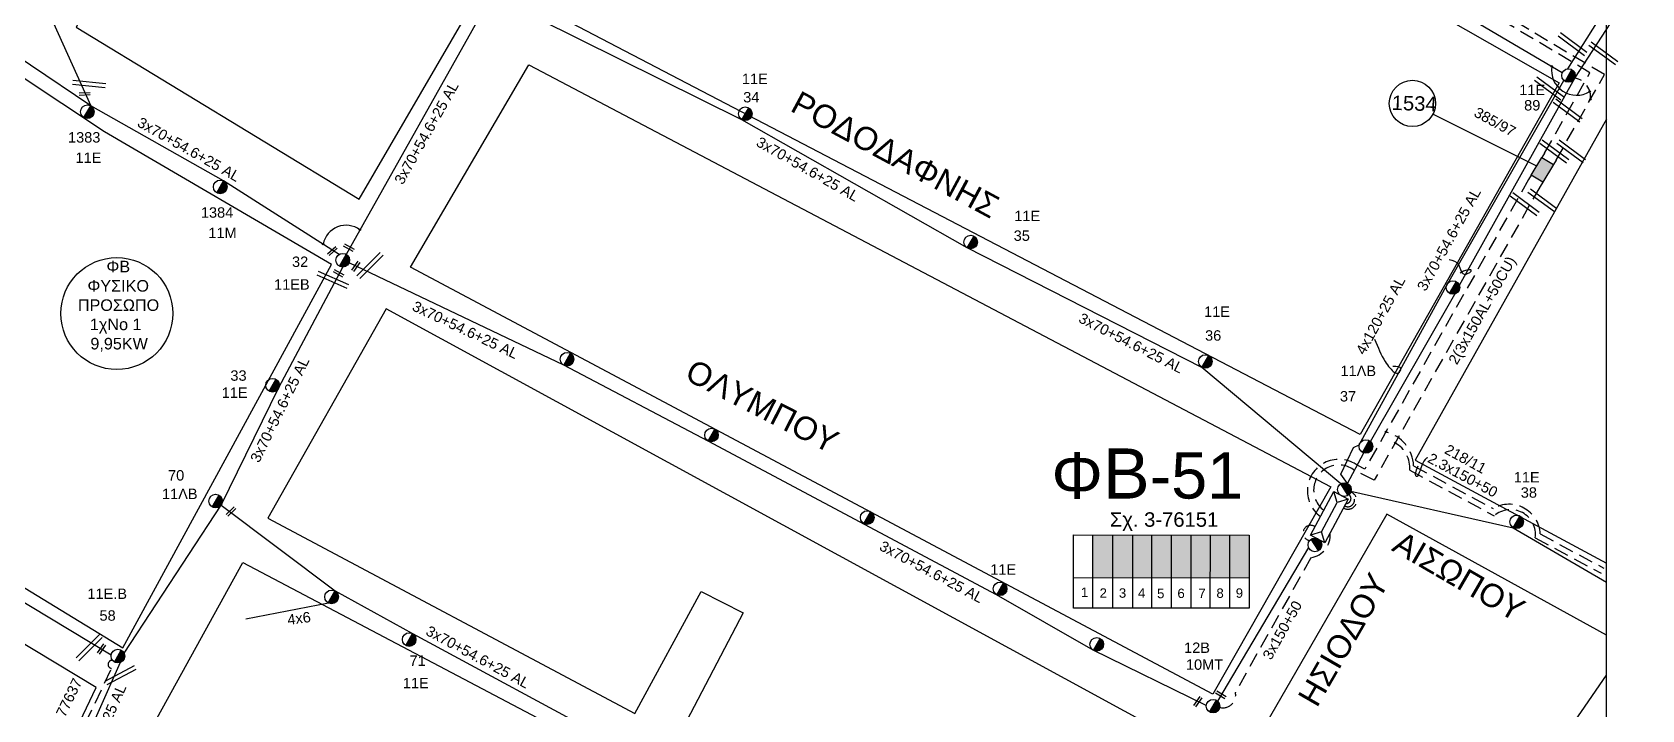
# Model space of a CAD drawing. Header units: millimetres. Extents: x 855 to 3091, y 750 to 2767.
# Drawn here: x 2662.5 to 2940.7, y 1453.9 to 1571 of the extents above; entities that cross this region are included whole.
import ezdxf
from ezdxf.enums import TextEntityAlignment as Align

# ---------------------------------------------------------------- set-up
doc = ezdxf.new("R2010")
doc.units = ezdxf.units.MM
doc.linetypes.add('DASHED', pattern=[19.05, 12.7, -6.35])
for name, color, linetype, lineweight in [('3x150+50', 7, 'Continuous', 30), ('3x150+50 XLPE', 7, 'SYN_LINE', 30), ('3x150AL+50CU', 7, 'Continuous', 30), ('3x70+54.6+25 AL', 7, 'SYN_LINE', 30), ('4x120+25 AL', 7, 'SYN_LINE', 30), ('4x6', 7, 'SYN_LINE', 30), ('Υπόβαθρο ΔΕΗ', 7, 'Continuous', 30)]:
    doc.layers.add(name, color=color, linetype=linetype, lineweight=lineweight)
for name, color, linetype in [('Link Box 4 Διευθύνσεων', 7, 'Continuous'), ('Pillar OTE', 7, 'Continuous'), ('TEXT ΚΑΛΩΔΙΩΝ', 7, 'Continuous'), ('Άγνωστα', 7, 'Continuous'), ('Καλώδια ΧΤ   3x150AL+50CU', 7, 'DASHED'), ('Μηχανική τομή', 7, 'Continuous'), ('Στύλος ΦΜ', 7, 'Continuous'), ('Στύλος ΦΜ @ 1', 7, 'Continuous'), ('Συνδέσεις', 7, 'Continuous'), ('Τομή', 7, 'Continuous'), ('Υποσταθμός εναέριος 2 στύλων', 7, 'Continuous'), ('Υποσταθμός πόλεως', 7, 'Continuous')]:
    doc.layers.add(name, color=color, linetype=linetype)
doc.styles.add('arial', font='arial.ttf')
doc.styles.get("Standard").update_dxf_attribs({"font": 'arial.ttf'})
doc.linetypes.add('SYN_LINE', pattern='A,0.5,-0.0001,["/\\/\\/\\/",Standard,S=0.1,R=0,X=0,Y=-0.05],-0.25', length=0.7501)

# ---------------------------------------------------------------- blocks, each defined once
blk = doc.blocks.new('ΥΠΑΡΧΩΝ ΤΣΙΜΕΝΤΕΝΙΟΣ ΣΤΥΛΟΣ')
at = {"layer": 'Στύλος ΦΜ'}
blk.add_hatch(color=7, dxfattribs=at).paths.add_polyline_path([(-1.29, -2.28, 0.574793), (2.62, 0, 0.268822), (1.3, 2.27)])
at = {"layer": 'Στύλος ΦΜ', "color": 7}
blk.add_line((-1.29, -2.28), (1.3, 2.27), dxfattribs=at)
blk.add_circle((0, 0), 2.62, dxfattribs=at)
at = {"layer": 'Στύλος ΦΜ', "flags": 4}
for tag, p in [('ΤΥΠΟΣ', (-4.91, 3.03)), ('ΑΡΙΘΜΟΣ', (-4.68, 8.05))]:
    blk.add_attdef(tag, p, '', height=4, dxfattribs=at)
blk = doc.blocks.new('ΥΠΟΣΤΑΘΜΟΣ ΕΝΑΕΡΙΟΣ ΕΠΙ 2 ΣΤΥΛΩΝ')
at = {"layer": 'Υποσταθμός εναέριος 2 στύλων', "linetype": 'Continuous'}
for points in [[(-11.97, -2.11, 0.574793), (-8.45, -0.07, 0.268822), (-9.64, 1.98)], [(9.68, -2.15, 0.574793), (13.19, -0.1, 0.268822), (12.01, 1.95)]]:
    blk.add_hatch(color=256, dxfattribs=at).paths.add_polyline_path(points)
for p, q in [((-11.97, -2.11), (-9.64, 1.98)), ((9.68, -2.15), (12.01, 1.95))]:
    blk.add_line(p, q, dxfattribs=at)
for centre in [(-10.81, -0.07), (10.84, -0.1)]:
    blk.add_circle(centre, 2.36, dxfattribs=at)
at = {"layer": 'Υποσταθμός πόλεως', "linetype": 'Continuous', "ltscale": 40}
blk.add_lwpolyline([(-8.57, 2.82), (8.57, 2.82), (8.57, -2.82), (-8.57, -2.82)], close=True, dxfattribs=at)
for points in [[(-5.75, 0), (-8.57, 2.82)], [(-8.57, -2.82), (-5.75, 0)], [(-5.75, 0), (5.75, 0)], [(5.75, 0), (8.57, 2.82)], [(8.57, -2.82), (5.75, 0)]]:
    blk.add_lwpolyline(points, dxfattribs=at)
at = {"layer": 'Υποσταθμός εναέριος 2 στύλων', "ltscale": 40, "flags": 1}
for tag, p in [('ΜΕΤΑΣΧΗΜΑΤΙΣΜΟΣ', (14.09, 2.51)), ('ΙΣΧΥΣ', (14.07, -0.28)), ('ΑΡΙΘΜΟΣ', (14.19, -3))]:
    blk.add_attdef(tag, p, '', height=1.8, dxfattribs=at)
blk = doc.blocks.new('ΜΗΧΑΝΙΚΗ ΤΟΜΗ')
at = {"layer": 'Μηχανική τομή', "ltscale": 40}
for p, q in [((-1.9, 0.8), (5.7, 0.8)), ((-1.9, -0.8), (5.7, -0.8))]:
    blk.add_line(p, q, dxfattribs=at)
blk = doc.blocks.new('ΤΟΜΗ')
at = {"layer": 'Τομή', "ltscale": 40}
for p, q in [((-5.7, 0), (17.1, 0)), ((-5.7, -2.8), (17.1, -2.8))]:
    blk.add_line(p, q, dxfattribs=at)
blk = doc.blocks.new('_ΣΥΝΔΕΣΗ')
at = {"layer": 'Συνδέσεις', "linetype": 'SYN_LINE', "ltscale": 40}
blk.add_hatch(color=256, dxfattribs=at).paths.add_polyline_path([(0.5, 0, 1), (-0.5, 0, 1)])
at = {"layer": 'Συνδέσεις'}
blk.add_circle((0, 0), 0.5, dxfattribs=at)
blk = doc.blocks.new('LINK BOX 4 ΑΝΑΧΩΡΗΣΕΩΝ')
at = {"layer": 'Link Box 4 Διευθύνσεων', "ltscale": 40}
blk.add_hatch(color=256, dxfattribs=at).paths.add_polyline_path([(-3.54, 0), (-3.54, -4.67), (3.54, -4.67), (3.54, 0)])
for p, q in [((-3.54, 0), (-5.33, 0)), ((5.33, 0), (3.54, 0)), ((-3.54, -4.67), (-5.33, -4.67)), ((5.33, -4.67), (3.54, -4.67))]:
    blk.add_line(p, q, dxfattribs=at)
blk.add_lwpolyline([(-3.54, -4.67), (-3.54, 0), (3.54, 0), (3.54, -4.67)], close=True, dxfattribs=at)

msp = doc.modelspace()

# ---------------------------------------------------------------- hatches: boundary and pattern name
at = {"layer": 'Καλώδια ΧΤ   3x150AL+50CU', "linetype": 'DASHED', "lineweight": -3, "ltscale": 0.2}
h = msp.add_hatch(color=62, dxfattribs=at)
h.dxf.hatch_style = 1
h.paths.add_polyline_path([(2849.25, 1484.12), (2845.81, 1484.12), (2845.81, 1476.76), (2849.25, 1476.75)])
h = msp.add_hatch(color=27, dxfattribs=at)
h.dxf.hatch_style = 1
h.paths.add_polyline_path([(2849.25, 1476.75), (2852.69, 1476.75), (2852.69, 1484.12), (2849.25, 1484.12)])
h = msp.add_hatch(color=173, dxfattribs=at)
h.dxf.hatch_style = 1
h.paths.add_polyline_path([(2862.67, 1484.11), (2859.37, 1484.11), (2859.37, 1476.74), (2862.67, 1476.74)])
h = msp.add_hatch(color=2, dxfattribs=at)
h.dxf.hatch_style = 1
h.paths.add_polyline_path([(2866.07, 1484.11), (2862.77, 1484.11), (2862.77, 1476.74), (2866.07, 1476.74)])
h = msp.add_hatch(color=85, dxfattribs=at)
h.dxf.hatch_style = 1
h.paths.add_polyline_path([(2869.4, 1484.1), (2866.11, 1484.1), (2866.1, 1476.74), (2869.4, 1476.73)])
h = msp.add_hatch(color=151, dxfattribs=at)
h.dxf.hatch_style = 1
h.paths.add_polyline_path([(2872.79, 1484.1), (2869.49, 1484.1), (2869.49, 1476.73), (2872.79, 1476.73)])
at = {"layer": 'Υπόβαθρο ΔΕΗ', "linetype": 'DASHED', "lineweight": -3, "ltscale": 0.2}
h = msp.add_hatch(color=133, dxfattribs=at)
h.dxf.hatch_style = 1
h.paths.add_polyline_path([(2855.99, 1484.12), (2852.69, 1484.12), (2852.69, 1476.75), (2855.99, 1476.75)])
h = msp.add_hatch(color=30, dxfattribs=at)
h.dxf.hatch_style = 1
h.paths.add_polyline_path([(2859.37, 1484.12), (2855.99, 1484.12), (2855.99, 1476.75), (2859.37, 1476.74)])

# ---------------------------------------------------------------- linework, layer by layer
at = {"lineweight": -3, "ltscale": 0.2}
msp.add_circle((2677.09, 1522.39), 9.67, dxfattribs=at)
at = {"layer": '3x150+50', "lineweight": -3}
msp.add_lwpolyline([(876.93, 763.69), (2934.6, 763.16), (2934.6, 1746.06), (876.93, 1746.06)], close=True, dxfattribs=at)
at = {"layer": '3x150+50', "color": 30, "linetype": 'DASHED', "lineweight": -3, "ltscale": 0.2}
msp.add_lwpolyline([(2896.46, 1501.94, -0.327834), (2901.25, 1496.07), (2914.99, 1488.67, -0.565252), (2923.13, 1484.29), (2934.12, 1478.38)], format="xyb", dxfattribs=at)
at = {"layer": '3x150+50', "color": 133, "linetype": 'DASHED', "lineweight": -3, "ltscale": 0.2}
msp.add_lwpolyline([(2898.06, 1500.02, -0.290372), (2900.57, 1495.3), (2915.18, 1487.43, -0.693188), (2922.27, 1483.62), (2933.65, 1477.5)], format="xyb", dxfattribs=at)
at = {"layer": '3x150+50', "color": 62, "linetype": 'DASHED', "lineweight": -3, "ltscale": 0.2}
msp.add_lwpolyline([(2883.26, 1483.15, -1.258116), (2884.22, 1485.55, 7.521628)], format="xyb", dxfattribs=at)
at = {"layer": '3x150+50', "color": 27, "linetype": 'DASHED', "lineweight": -3, "ltscale": 0.2}
msp.add_lwpolyline([(2886.81, 1484.44, -0.394164), (2883.49, 1480.19), (2870.44, 1456.92, -0.559626), (2867.73, 1454.32, 3.873246)], format="xyb", dxfattribs=at)
at = {"layer": '3x150+50 XLPE', "color": 2, "linetype": 'DASHED', "lineweight": -3, "ltscale": 0.2}
msp.add_lwpolyline([(2537.71, 1473.39, -0.533135), (2542.28, 1467.87), (2646.98, 1399.75), (2654.72, 1416.01, -0.729508), (2657.35, 1421.53), (2664.03, 1435.56, 0.876727), (2666.77, 1441.31), (2676.17, 1461.04, -0.977185), (2676.36, 1462.45)], format="xyb", dxfattribs=at)
at = {"layer": '3x150AL+50CU', "color": 173, "linetype": 'DASHED', "lineweight": -3, "ltscale": 0.2}
msp.add_lwpolyline([(2925.88, 1548.9), (2934.23, 1563.69), (2846.91, 1615.68), (2826.89, 1582.68), (2789.55, 1604.91), (2795.85, 1615.36)], dxfattribs=at)
at = {"layer": '3x150AL+50CU', "color": 6, "linetype": 'DASHED', "lineweight": -3, "ltscale": 0.2}
msp.add_lwpolyline([(2923.88, 1550.11), (2931.73, 1564.01), (2848.37, 1613.64), (2825.82, 1576.46), (2784.05, 1601.16), (2778.98, 1592.74)], dxfattribs=at)
at = {"layer": '3x150AL+50CU', "color": 173, "linetype": 'DASHED', "lineweight": -3, "ltscale": 0.2}
for points in [[(2931.81, 1559.39, 0.404672), (2929.1, 1563.08, -2.431154)], [(2890.37, 1491.52, -1.118233), (2889.13, 1488.79, 2.228616)]]:
    msp.add_lwpolyline(points, format="xyb", dxfattribs=at)
at = {"layer": '3x150AL+50CU', "color": 30, "linetype": 'DASHED', "lineweight": -3, "ltscale": 0.2}
msp.add_lwpolyline([(2921.12, 1545.56), (2892.82, 1495.5), (2891.59, 1496.11, 1.009336), (2885.15, 1487.31, -1.009336)], format="xyb", dxfattribs=at)
at = {"layer": '3x150AL+50CU', "color": 133, "linetype": 'DASHED', "lineweight": -3, "ltscale": 0.2}
msp.add_lwpolyline([(2923.11, 1544.35), (2894.41, 1493.58), (2891.05, 1495.26, 1.017935), (2885.72, 1488.37, -1.017935)], format="xyb", dxfattribs=at)
at = {"layer": '3x150AL+50CU', "color": 151, "linetype": 'DASHED', "lineweight": -3, "ltscale": 0.2}
msp.add_lwpolyline([(2890.23, 1491.26, -1.094892), (2889.31, 1489.14, -2.350039)], format="xyb", dxfattribs=at)
at = {"layer": '3x150AL+50CU', "color": 2, "linetype": 'DASHED', "lineweight": -3, "ltscale": 0.2}
msp.add_lwpolyline([(2890.08, 1491.1, -0.73258), (2889.54, 1489.56, 51.781687)], format="xyb", dxfattribs=at)
at = {"layer": '3x70+54.6+25 AL', "color": 173, "linetype": 'SYN_LINE', "lineweight": -3, "ltscale": 15}
msp.add_lwpolyline([(2795.32, 1642.11), (2815.57, 1631.33), (2837.63, 1618.71), (2873.01, 1597.1), (2892.15, 1584.55), (2926.95, 1564.03)], dxfattribs=at)
at = {"layer": '3x70+54.6+25 AL', "color": 5, "linetype": 'SYN_LINE', "lineweight": -3, "ltscale": 15}
for points in [[(2715.54, 1532.61), (2695.55, 1545.3), (2672.57, 1558.29), (2641.23, 1579.44), (2610.83, 1602.82)], [(2741.35, 1576.39), (2716.72, 1532.62)]]:
    msp.add_lwpolyline(points, dxfattribs=at)
at = {"layer": '3x70+54.6+25 AL', "color": 85, "linetype": 'SYN_LINE', "lineweight": -3, "ltscale": 15}
msp.add_lwpolyline([(2888.65, 1492.96), (2864.66, 1513.08), (2824.1, 1533.72), (2785.14, 1555.89), (2742.94, 1576.81)], dxfattribs=at)
at = {"layer": '3x70+54.6+25 AL', "color": 6, "linetype": 'SYN_LINE', "lineweight": -3, "ltscale": 15}
for points in [[(2665.33, 1574.37), (2672.57, 1558.29)], [(2647.7, 1399.44), (2657.22, 1418.34), (2666.84, 1437.57), (2677.74, 1462.11)]]:
    msp.add_lwpolyline(points, dxfattribs=at)
at = {"layer": '3x70+54.6+25 AL', "color": 2, "linetype": 'SYN_LINE', "lineweight": -3, "ltscale": 15}
for points in [[(2909.16, 1527.27), (2929.1, 1563.08)], [(2678.34, 1463.7), (2695.14, 1489.29), (2705.11, 1509.58), (2716.15, 1530.42)], [(2893.8, 1500.27), (2908.37, 1525.75)], [(2695.14, 1489.29), (2714.8, 1474.44), (2728.21, 1467.07), (2763.39, 1448.08)]]:
    msp.add_lwpolyline(points, dxfattribs=at)
at = {"layer": '3x70+54.6+25 AL', "color": 62, "linetype": 'SYN_LINE', "lineweight": -3, "ltscale": 15}
for points in [[(2554.65, 1538.33), (2585.73, 1517.77), (2617.49, 1498.66), (2644.23, 1482.58), (2676.12, 1463.41)], [(2883.1, 1481.95), (2867.36, 1455.4)]]:
    msp.add_lwpolyline(points, dxfattribs=at)
at = {"layer": '3x70+54.6+25 AL', "color": 27, "linetype": 'SYN_LINE', "lineweight": -3, "ltscale": 15}
msp.add_lwpolyline([(2865.4, 1454.65), (2845.88, 1464.2), (2829.17, 1473.78), (2779.3, 1500.36), (2754.33, 1513.47), (2717.22, 1531.13)], dxfattribs=at)
at = {"layer": '4x120+25 AL', "color": 62, "linetype": 'SYN_LINE', "lineweight": -3, "ltscale": 15}
msp.add_lwpolyline([(2927.93, 1564.71), (2940.58, 1584.85)], dxfattribs=at)
at = {"layer": '4x120+25 AL', "color": 27, "linetype": 'SYN_LINE', "lineweight": -3, "ltscale": 15}
msp.add_lwpolyline([(2929.1, 1563.08), (2940.69, 1580.93)], dxfattribs=at)
at = {"layer": '4x120+25 AL', "color": 151, "linetype": 'SYN_LINE', "lineweight": -3, "ltscale": 15}
msp.add_lwpolyline([(2891.86, 1499.72), (2906.91, 1527.2), (2927.24, 1562.65)], dxfattribs=at)
at = {"layer": '4x120+25 AL', "color": 151, "linetype": 'SYN_LINE', "lineweight": -3, "ltscale": 6}
msp.add_lwpolyline([(2889.79, 1493.02), (2888.69, 1494.63), (2890.86, 1499.26), (2891.86, 1499.72)], dxfattribs=at)
at = {"layer": '4x120+25 AL', "color": 2, "linetype": 'SYN_LINE', "lineweight": -3, "ltscale": 7}
msp.add_lwpolyline([(2889.79, 1493.02), (2892.63, 1498.29)], dxfattribs=at)
at = {"layer": '4x120+25 AL', "color": 173, "linetype": 'SYN_LINE', "lineweight": -3, "ltscale": 15}
msp.add_lwpolyline([(2890.42, 1491.68), (2918.48, 1485.37), (2934.6, 1475.94)], dxfattribs=at)
at = {"layer": '4x6', "color": 2, "linetype": 'SYN_LINE', "lineweight": -3, "ltscale": 15}
msp.add_lwpolyline([(2713.69, 1472.36), (2699.38, 1469.58)], dxfattribs=at)
at = {"layer": 'Pillar OTE', "lineweight": -3, "ltscale": 40}
for points in [[(2842.48, 1471.48), (2842.48, 1484.12), (2872.81, 1484.11), (2872.81, 1471.45), (2842.48, 1471.48)], [(2845.81, 1471.47), (2845.81, 1484.12)], [(2849.25, 1471.47), (2849.25, 1484.12)], [(2852.69, 1471.47), (2852.69, 1484.12)], [(2855.98, 1471.46), (2855.99, 1484.12)], [(2859.37, 1471.46), (2859.37, 1484.12)], [(2862.77, 1471.46), (2862.77, 1484.12)], [(2866.1, 1471.45), (2866.11, 1484.11)], [(2869.49, 1471.45), (2869.49, 1484.11)], [(2842.48, 1476.76), (2872.81, 1476.73)]]:
    msp.add_lwpolyline(points, dxfattribs=at)
at = {"layer": 'Υπόβαθρο ΔΕΗ', "lineweight": -3}
for points in [[(2670.04, 1571.87), (2718.95, 1542.16), (2759.12, 1611.17), (2709.32, 1641.96)], [(2793.81, 1640.75), (2846.61, 1609.78), (2890.26, 1582.91), (2926.38, 1562.25), (2892.01, 1501.46), (2754.23, 1573.34)], [(2748.32, 1565.39), (2886.91, 1492.46), (2866.54, 1456.59), (2727.85, 1530.42)], [(2766.65, 1453.29), (2778.08, 1474.36), (2785.33, 1470.69), (2774.27, 1449.54), (2839.86, 1414.44), (2860.91, 1448.4), (2723.62, 1523.18), (2703.19, 1487.04)], [(2698.85, 1479.37), (2762.47, 1445.82), (2739.44, 1402.87), (2676.87, 1439.41)]]:
    msp.add_lwpolyline(points, close=True, dxfattribs=at)
for points in [[(2596.96, 1528.42), (2638.55, 1578.49), (2609.57, 1601.53), (2555.92, 1539.19), (2678.13, 1464.64), (2714.21, 1530.88), (2674.96, 1553.79), (2645.58, 1573.25), (2604.29, 1524.38)], [(2934.6, 1555.97), (2901.52, 1497.06), (2934.6, 1479.26)], [(2922.52, 1547.87), (2904.58, 1556.87)], [(2550.14, 1532.16), (2533.65, 1513.59), (2531.78, 1509.41), (2530.82, 1504.91), (2533.77, 1487.63), (2539.3, 1471), (2646.57, 1401.21), (2673.49, 1457.74), (2550.14, 1532.16)], [(2934.6, 1466.82), (2896.6, 1487.69), (2875.67, 1451.35), (2914.22, 1430.31), (2934.6, 1459.89)]]:
    msp.add_lwpolyline(points, dxfattribs=at)
msp.add_circle((2901.03, 1558.71), 4, dxfattribs=at)
for centre, radius, start, end in [((2929.42, 1564.47), 4.35, 171.6418, 301.5821), ((2716.71, 1533.6), 4.04, 53.6449, 168.6869)]:
    msp.add_arc(centre, radius, start, end, dxfattribs=at)
msp.add_spline([(2907.41, 1531.75), (2909, 1530.84), (2910.21, 1529.16), (2911.2, 1529.9), (2910.64, 1529.92), (2909.29, 1529.37)], degree=3, dxfattribs=at)
at = {"layer": 'Υπόβαθρο ΔΕΗ', "lineweight": -3, "start_tangent": (-0.435464, 0.900206)}
msp.add_spline([(2894.51, 1517.95), (2896.34, 1514.09), (2897.18, 1512.95), (2898.66, 1512.14), (2899.05, 1512.85), (2897.64, 1513.22)], degree=3, dxfattribs=at)
at = {"layer": 'Υπόβαθρο ΔΕΗ', "lineweight": -3}
msp.add_open_spline([(2903.71, 1497.45), (2903.02, 1497.45), (2902.09, 1494.1), (2901.54, 1494.1), (2901.54, 1495), (2902.05, 1496.08)], degree=3, dxfattribs=at)

# ---------------------------------------------------------------- block references
at = {"layer": 'Link Box 4 Διευθύνσεων', "lineweight": -3, "xscale": 0.4999999999999999, "yscale": 0.4999999999999999, "zscale": 0.4999999999999999, "rotation": 58.77688369519016}
msp.add_blockref('LINK BOX 4 ΑΝΑΧΩΡΗΣΕΩΝ', (2922.5, 1547.84), dxfattribs=at)
at = {"layer": 'Μηχανική τομή', "lineweight": -3, "xscale": 0.2499999999999997, "yscale": 0.2499999999999997, "zscale": 0.4999999999999997}
for p, rotation in [((2671.05, 1560.35), 2.819898197163306), ((2714, 1532.89), 42.20585250388303), ((2716.75, 1534.02), 331.229977381146), ((2718.63, 1530.93), 234.9952030051229), ((2714.97, 1529.6), 331.229977381146), ((2697.18, 1488.52), 223.4586201510506), ((2674.69, 1464.8), 234.9952030051229), ((2864.2, 1455.71), 234.9952030051229), ((2868.32, 1456.22), 148.8977406779651)]:
    msp.add_blockref('ΜΗΧΑΝΙΚΗ ΤΟΜΗ', p, dxfattribs=dict(at, rotation=rotation))
at = {"layer": 'Στύλος ΦΜ @ 1', "lineweight": -3, "ltscale": 40}
ref = msp.add_blockref('ΥΠΑΡΧΩΝ ΤΣΙΜΕΝΤΕΝΙΟΣ ΣΤΥΛΟΣ', (2785.72, 1556.91), dxfattribs=dict(at, xscale=0.449999999999818, yscale=0.449999999999818, zscale=0.449999999999818))
ref.add_attrib('ΤΥΠΟΣ', '11E', (2785.13, 1562.05), dxfattribs={"layer": 'Στύλος ΦΜ', "height": 1.8, "flags": 4})
ref.add_attrib('ΑΡΙΘΜΟΣ', '34', (2785.36, 1558.88), dxfattribs={"layer": 'Στύλος ΦΜ', "height": 1.8, "flags": 4})
ref = msp.add_blockref('ΥΠΑΡΧΩΝ ΤΣΙΜΕΝΤΕΝΙΟΣ ΣΤΥΛΟΣ', (2928.02, 1563.53), dxfattribs=dict(at, xscale=0.449999999999818, yscale=0.449999999999818, zscale=0.449999999999818))
ref.add_attrib('ΤΥΠΟΣ', '11E', (2919.5, 1560.14), dxfattribs={"layer": 'Στύλος ΦΜ', "height": 1.8, "flags": 4})
ref.add_attrib('ΑΡΙΘΜΟΣ', '89', (2920.35, 1557.48), dxfattribs={"layer": 'Στύλος ΦΜ', "height": 1.8, "flags": 4})
ref = msp.add_blockref('ΥΠΑΡΧΩΝ ΤΣΙΜΕΝΤΕΝΙΟΣ ΣΤΥΛΟΣ', (2671.99, 1557.27), dxfattribs=dict(at, xscale=0.4499999999998182, yscale=0.4499999999998182, zscale=0.4499999999998182))
ref.add_attrib('ΤΥΠΟΣ', '11E', (2669.94, 1548.42), dxfattribs={"layer": 'Στύλος ΦΜ', "height": 1.8, "flags": 4})
ref.add_attrib('ΑΡΙΘΜΟΣ', '1383', (2668.65, 1551.94), dxfattribs={"layer": 'Στύλος ΦΜ', "height": 1.8, "flags": 4})
ref = msp.add_blockref('ΥΠΑΡΧΩΝ ΤΣΙΜΕΝΤΕΝΙΟΣ ΣΤΥΛΟΣ', (2694.96, 1544.28), dxfattribs=dict(at, xscale=0.4499999999998181, yscale=0.4499999999998181, zscale=0.4499999999998181))
ref.add_attrib('ΤΥΠΟΣ', '11M', (2692.91, 1535.43), dxfattribs={"layer": 'Στύλος ΦΜ', "height": 1.8, "flags": 4})
ref.add_attrib('ΑΡΙΘΜΟΣ', '1384', (2691.62, 1538.95), dxfattribs={"layer": 'Στύλος ΦΜ', "height": 1.8, "flags": 4})
ref = msp.add_blockref('ΥΠΑΡΧΩΝ ΤΣΙΜΕΝΤΕΝΙΟΣ ΣΤΥΛΟΣ', (2824.68, 1534.75), dxfattribs=dict(at, xscale=0.449999999999818, yscale=0.449999999999818, zscale=0.449999999999818))
ref.add_attrib('ΤΥΠΟΣ', '11E', (2832.22, 1538.36), dxfattribs={"layer": 'Στύλος ΦΜ', "height": 1.8, "flags": 4})
ref.add_attrib('ΑΡΙΘΜΟΣ', '35', (2832.12, 1534.95), dxfattribs={"layer": 'Στύλος ΦΜ', "height": 1.8, "flags": 4})
ref = msp.add_blockref('ΥΠΑΡΧΩΝ ΤΣΙΜΕΝΤΕΝΙΟΣ ΣΤΥΛΟΣ', (2716.14, 1531.6), dxfattribs=dict(at, xscale=0.4499999999998181, yscale=0.4499999999998181, zscale=0.4499999999998181))
ref.add_attrib('ΤΥΠΟΣ', '11EB', (2704.27, 1526.52), dxfattribs={"layer": 'Στύλος ΦΜ', "height": 1.8, "flags": 4})
ref.add_attrib('ΑΡΙΘΜΟΣ', '32', (2707.37, 1530.44), dxfattribs={"layer": 'Στύλος ΦΜ', "height": 1.8, "flags": 4})
at = {"layer": 'Στύλος ΦΜ @ 1', "lineweight": -3, "ltscale": 40, "xscale": 0.4499999999998181, "yscale": 0.4499999999998181, "zscale": 0.4499999999998181}
for p in [(2908.05, 1526.89), (2754.91, 1514.5), (2779.88, 1501.39), (2806.8, 1487.12), (2714.21, 1473.41), (2846.47, 1465.22)]:
    msp.add_blockref('ΥΠΑΡΧΩΝ ΤΣΙΜΕΝΤΕΝΙΟΣ ΣΤΥΛΟΣ', p, dxfattribs=at)
at = {"layer": 'Στύλος ΦΜ @ 1', "lineweight": -3, "ltscale": 40}
ref = msp.add_blockref('ΥΠΑΡΧΩΝ ΤΣΙΜΕΝΤΕΝΙΟΣ ΣΤΥΛΟΣ', (2865.24, 1514.1), dxfattribs=dict(at, xscale=0.449999999999818, yscale=0.449999999999818, zscale=0.449999999999818))
ref.add_attrib('ΤΥΠΟΣ', '11E', (2865.03, 1521.81), dxfattribs={"layer": 'Στύλος ΦΜ', "height": 1.8, "flags": 4})
ref.add_attrib('ΑΡΙΘΜΟΣ', '36', (2865.2, 1517.7), dxfattribs={"layer": 'Στύλος ΦΜ', "height": 1.8, "flags": 4})
ref = msp.add_blockref('ΥΠΑΡΧΩΝ ΤΣΙΜΕΝΤΕΝΙΟΣ ΣΤΥΛΟΣ', (2704.01, 1509.99), dxfattribs=dict(at, xscale=0.4499999999998182, yscale=0.4499999999998182, zscale=0.4499999999998182))
ref.add_attrib('ΤΥΠΟΣ', '11E', (2695.22, 1507.81), dxfattribs={"layer": 'Στύλος ΦΜ', "height": 1.8, "flags": 4})
ref.add_attrib('ΑΡΙΘΜΟΣ', '33', (2696.72, 1510.77), dxfattribs={"layer": 'Στύλος ΦΜ', "height": 1.8, "flags": 4})
ref = msp.add_blockref('ΥΠΑΡΧΩΝ ΤΣΙΜΕΝΤΕΝΙΟΣ ΣΤΥΛΟΣ', (2892.99, 1499.41), dxfattribs=dict(at, xscale=0.449999999999818, yscale=0.449999999999818, zscale=0.449999999999818))
ref.add_attrib('ΤΥΠΟΣ', '11ΛΒ', (2888.6, 1511.58), dxfattribs={"layer": 'Στύλος ΦΜ', "height": 1.8, "flags": 4})
ref.add_attrib('ΑΡΙΘΜΟΣ', '37', (2888.51, 1507.19), dxfattribs={"layer": 'Στύλος ΦΜ', "height": 1.8, "flags": 4})
ref = msp.add_blockref('ΥΠΑΡΧΩΝ ΤΣΙΜΕΝΤΕΝΙΟΣ ΣΤΥΛΟΣ', (2694.17, 1489.97), dxfattribs=dict(at, xscale=0.4499999999998181, yscale=0.4499999999998181, zscale=0.4499999999998181))
ref.add_attrib('ΤΥΠΟΣ', '11ΛΒ', (2684.89, 1490.32), dxfattribs={"layer": 'Στύλος ΦΜ', "height": 1.8, "flags": 4})
ref.add_attrib('ΑΡΙΘΜΟΣ', '70', (2685.94, 1493.53), dxfattribs={"layer": 'Στύλος ΦΜ', "height": 1.8, "flags": 4})
ref = msp.add_blockref('ΥΠΑΡΧΩΝ ΤΣΙΜΕΝΤΕΝΙΟΣ ΣΤΥΛΟΣ', (2919.06, 1486.39), dxfattribs=dict(at, xscale=0.4499999999998181, yscale=0.4499999999998181, zscale=0.4499999999998181))
ref.add_attrib('ΤΥΠΟΣ', '11E', (2918.56, 1493.2), dxfattribs={"layer": 'Στύλος ΦΜ', "height": 1.8, "flags": 4})
ref.add_attrib('ΑΡΙΘΜΟΣ', '38', (2919.77, 1490.56), dxfattribs={"layer": 'Στύλος ΦΜ', "height": 1.8, "flags": 4})
ref = msp.add_blockref('ΥΠΑΡΧΩΝ ΤΣΙΜΕΝΤΕΝΙΟΣ ΣΤΥΛΟΣ', (2829.76, 1474.81), dxfattribs=dict(at, xscale=0.4499999999998181, yscale=0.4499999999998181, zscale=0.4499999999998181))
ref.add_attrib('ΤΥΠΟΣ', '11E', (2828.06, 1477.25), dxfattribs={"layer": 'Στύλος ΦΜ', "height": 1.8, "flags": 4})
ref = msp.add_blockref('ΥΠΑΡΧΩΝ ΤΣΙΜΕΝΤΕΝΙΟΣ ΣΤΥΛΟΣ', (2677.28, 1463.19), dxfattribs=dict(at, xscale=0.4499999999998181, yscale=0.4499999999998181, zscale=0.4499999999998181))
ref.add_attrib('ΤΥΠΟΣ', '11E.B', (2672, 1473.06), dxfattribs={"layer": 'Στύλος ΦΜ', "height": 1.8, "flags": 4})
ref.add_attrib('ΑΡΙΘΜΟΣ', '58', (2674.09, 1469.3), dxfattribs={"layer": 'Στύλος ΦΜ', "height": 1.8, "flags": 4})
ref = msp.add_blockref('ΥΠΑΡΧΩΝ ΤΣΙΜΕΝΤΕΝΙΟΣ ΣΤΥΛΟΣ', (2727.62, 1466.05), dxfattribs=dict(at, xscale=0.4499999999998181, yscale=0.4499999999998181, zscale=0.4499999999998181))
ref.add_attrib('ΤΥΠΟΣ', '11E', (2726.52, 1457.62), dxfattribs={"layer": 'Στύλος ΦΜ', "height": 1.8, "flags": 4})
ref.add_attrib('ΑΡΙΘΜΟΣ', '71', (2727.68, 1461.5), dxfattribs={"layer": 'Στύλος ΦΜ', "height": 1.8, "flags": 4})
ref = msp.add_blockref('ΥΠΑΡΧΩΝ ΤΣΙΜΕΝΤΕΝΙΟΣ ΣΤΥΛΟΣ', (2866.57, 1454.53), dxfattribs=dict(at, xscale=0.4499999999998181, yscale=0.4499999999998181, zscale=0.4499999999998181))
ref.add_attrib('ΤΥΠΟΣ', '12B', (2861.57, 1463.73), dxfattribs={"layer": 'Στύλος ΦΜ', "height": 1.8, "flags": 4})
ref.add_attrib('ΑΡΙΘΜΟΣ', '10MT', (2861.89, 1460.82), dxfattribs={"layer": 'Στύλος ΦΜ', "height": 1.8, "flags": 4})
at = {"layer": 'Συνδέσεις', "lineweight": -3, "xscale": 0.25, "yscale": 0.25, "zscale": 0.25}
for p in [(2925.12, 1565.11), (2931.7, 1560.77), (2931.81, 1559.4), (2719.11, 1536.86), (2712.74, 1534.39), (2896.46, 1501.94), (2898.06, 1500.02)]:
    msp.add_blockref('_ΣΥΝΔΕΣΗ', p, dxfattribs=at)
at = {"layer": 'Τομή', "lineweight": -3}
for p, xscale, yscale, zscale, rotation in [((2927.77, 1570.11), 0.2499999999999996, 0.2499999999999996, 0.2499999999999996, 323.5535179744115), ((2933.11, 1568.51), 0.2499999999999996, 0.2499999999999996, 0.2499999999999996, 323.5535179744115), ((2670.91, 1562.6), 0.2499999999999996, 0.2499999999999996, 0.2499999999999996, 354.3033755187316), ((2923.69, 1562.43), 0.2499999999999996, 0.2499999999999996, 0.2499999999999996, 323.5535179744115), ((2926.95, 1558.63), 0.2499999999999996, 0.2499999999999996, 0.2499999999999996, 323.5535179744115), ((2924.63, 1551.55), 0.2499999999999996, 0.2499999999999996, 0.2499999999999996, 323.5535179744115), ((2927.54, 1551.58), 0.2499999999999996, 0.2499999999999996, 0.2499999999999996, 323.5535179744115), ((2919.52, 1542.46), 0.2499999999999996, 0.2499999999999996, 0.2499999999999996, 323.5535179744115), ((2922.57, 1543.11), 0.2499999999999996, 0.2499999999999996, 0.2499999999999996, 323.5535179744115), ((2719.61, 1529.94), 0.2499999999999996, 0.2499999999999996, 0.2499999999999996, 44.97934220128096), ((2715.62, 1527.3), 0.2499999999999997, 0.2499999999999997, 0.2499999999999997, 156.665795090628), ((2671.06, 1463.87), 0.2499999999999996, 0.2499999999999996, 0.2499999999999996, 44.97934220128096), ((2679.14, 1460.21), 0.2499999999999996, 0.2499999999999996, 0.2499999999999996, 208.0233658200917)]:
    msp.add_blockref('ΤΟΜΗ', p, dxfattribs=dict(at, xscale=xscale, yscale=yscale, zscale=zscale, rotation=rotation))
at = {"layer": 'Υποσταθμός εναέριος 2 στύλων', "lineweight": -3, "xscale": 0.4999999999999998, "yscale": 0.4999999999999998, "zscale": 0.4999999999999998, "rotation": 61.97854661440932}
msp.add_blockref('ΥΠΟΣΤΑΘΜΟΣ ΕΝΑΕΡΙΟΣ ΕΠΙ 2 ΣΤΥΛΩΝ', (2886.69, 1487.2), dxfattribs=at)

# ---------------------------------------------------------------- texts
at = {"lineweight": -3, "ltscale": 40, "char_height": 4, "width": 65.6312, "attachment_point": 1, "style": 'arial'}
for s, insert, rotation in [('POΔOΔAΦNHΣ', (2795.19, 1561.03), 331.6663), ('OΛYMΠOY', (2776.86, 1514.67), 332.883), ('ΑΙΣΩΠΟΥ', (2899.28, 1484.99), 329.8583)]:
    msp.add_mtext(s, dxfattribs=dict(at, insert=insert, rotation=rotation))
at = {"lineweight": -3, "ltscale": 30, "char_height": 1.63, "width": 11.2573, "attachment_point": 1}
for s, insert in [('1', (2843.73, 1475.04)), ('2', (2846.96, 1474.9)), ('3', (2850.3, 1474.9)), ('4', (2853.6, 1474.9)), ('5', (2856.9, 1474.82)), ('6', (2860.42, 1474.85)), ('7', (2864.05, 1474.85)), ('8', (2867.16, 1474.88)), ('9', (2870.5, 1474.9))]:
    msp.add_mtext(s, dxfattribs=dict(at, insert=insert))
at = {"layer": 'TEXT ΚΑΛΩΔΙΩΝ', "linetype": 'Continuous', "lineweight": -3, "ltscale": 0.2}
for s, rotation, p in [('3x70+54.6+25 AL', 60.6401, (2730.6, 1553.62)), ('3x70+54.6+25 AL', 330.5135, (2689.54, 1550.76)), ('3x70+54.6+25 AL', 330.3583, (2796.51, 1547.35)), ('3x70+54.6+25 AL', 60.8893, (2907.35, 1535.21)), ('2(3x150AL+50CU)', 60.5197, (2913.08, 1522.94)), ('4x120+25 AL', 61.2863, (2895.52, 1522.07)), ('3x70+54.6+25 AL', 334.5589, (2737.33, 1519.57)), ('3x70+54.6+25 AL', 333.0283, (2852.42, 1517.29)), ('3x70+54.6+25 AL', 63.8056, (2705.25, 1505.78)), ('2.3x150+50', 331.7169, (2909.75, 1494.46)), ('3x70+54.6+25 AL', 331.9438, (2817.91, 1477.75)), ('3x150+50', 60.7192, (2878.54, 1467.67)), ('4x6', 7.3479, (2708.58, 1469.72)), ('3x70+54.6+25 AL', 331.6483, (2739.49, 1463.03)), ('3x70+54.6+25 AL', 66.0564, (2673.94, 1449.11))]:
    msp.add_text(s, height=1.8, rotation=rotation, dxfattribs=at).set_placement(p, align=Align.MIDDLE_CENTER)
at = {"layer": 'Άγνωστα', "lineweight": -3, "insert": (2897.51, 1560.09), "char_height": 2.5, "width": 13.4112, "attachment_point": 1, "rotation": 358.1643}
msp.add_mtext('1534', dxfattribs=at)
at = {"layer": 'Άγνωστα', "lineweight": -3, "ltscale": 40, "char_height": 1.8, "width": 12.7137, "attachment_point": 1, "rotation": 331.2963, "style": 'arial'}
for s, insert in [('\\pt3.6;385/97', (2912.37, 1558.16)), ('\\pt3.6;218/11', (2907.29, 1499.9))]:
    msp.add_mtext(s, dxfattribs=dict(at, insert=insert))
at = {"layer": 'Άγνωστα', "color": 7, "lineweight": -3, "insert": (2848.73, 1488.04), "char_height": 2.5, "width": 4.551914400963142e-14, "attachment_point": 1}
msp.add_mtext('Σχ. 3-76151', dxfattribs=at)
at = {"layer": 'Άγνωστα', "color": 7, "lineweight": -3, "insert": (2663.39, 1446.92), "char_height": 1.8, "width": 4.551914400963142e-14, "attachment_point": 1, "rotation": 64.0405}
msp.add_mtext('Σχ. 3_77637', dxfattribs=at)
at = {"layer": 'Υπόβαθρο ΔΕΗ', "lineweight": -3}
msp.add_text('ΗΣΙΟΔΟΥ', height=4, rotation=60, dxfattribs=at).set_placement((2889.09, 1466.03), align=Align.MIDDLE_CENTER)
at = {"layer": 'Υπόβαθρο ΔΕΗ', "lineweight": -3, "attachment_point": 1}
for s, insert, char_height, width in [('{\\W8.64836; }ΦΒ \\P{\\W4.42067; }ΦΥΣΙΚΟ \\P{\\W2.28183; }ΠΡΟΣΩΠΟ', (2668.58, 1531.51), 2, 17.2548), ('{\\W5.64925; }1χΝο 1\\P{\\W5.75643; }9,95KW', (2668.05, 1521.52), 2, 17.2548), ('Φ{\\H1.0833x;B}-51', (2838.63, 1499.08), 8, 84.6573)]:
    msp.add_mtext(s, dxfattribs=dict(at, insert=insert, char_height=char_height, width=width))

doc.saveas('drawing.dxf')
